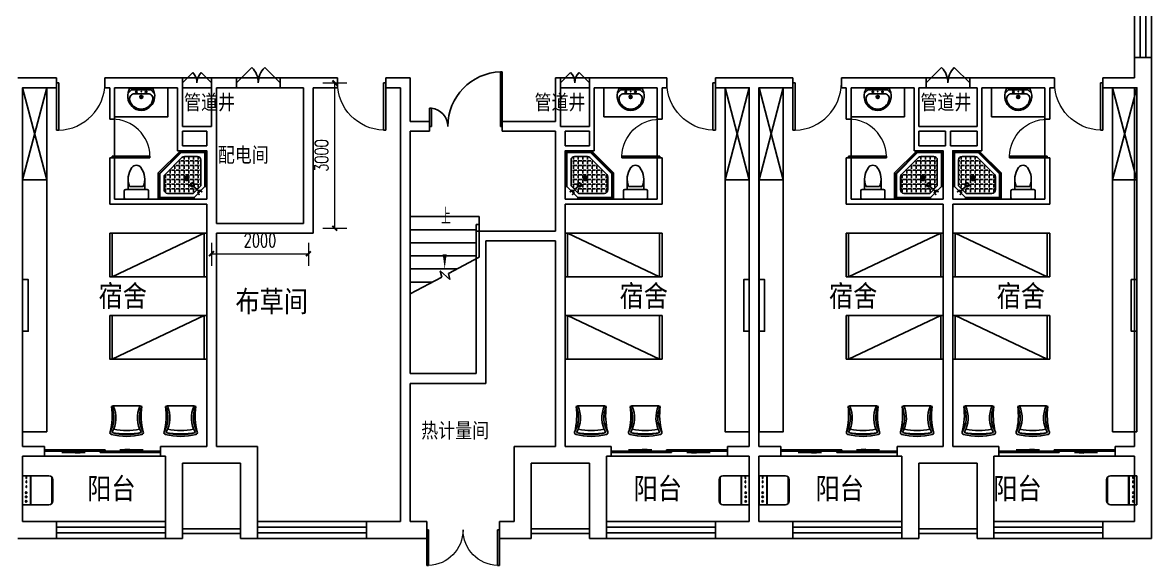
# Model space of a CAD drawing. Extents: x 0 to 302064749, y -59725395 to 1524223.
# Drawn here: x 101013094 to 103343094, y -12660902 to -11540963 of the extents above; entities that cross this region are included whole.
import ezdxf

# ---------------------------------------------------------------- set-up
doc = ezdxf.new("R2010")
doc.units = 0
doc.header["$LTSCALE"] = 1000
doc.linetypes.add('DOTE', pattern=[2.42, 2, -0.2, 0.02, -0.2])
for name, color, linetype in [('A-ANNO-IDEN', 3, 'Continuous'), ('A-ANNO-TXT', 7, 'Continuous'), ('A-Fixt', 81, 'Continuous'), ('A-FLOR-STRS', 140, 'Continuous'), ('CLAYER', 7, 'Continuous'), ('DOOR_FIRE', 4, 'Continuous'), ('E2-栏杆', 92, 'Continuous'), ('PUB_DIM', 3, 'Continuous'), ('PUB_TEXT', 7, 'Continuous'), ('WALL', 2, 'Continuous'), ('WINDOW', 4, 'Continuous'), ('洁具', 213, 'Continuous'), ('配景', 3, 'Continuous')]:
    doc.layers.add(name, color=color, linetype=linetype)
doc.layers.add('DOTE', color=1, linetype='DOTE', lineweight=9, plot=False)
doc.layers.get('DOTE').off()
doc.styles.add('A_DIM', font='simplex.shx', dxfattribs={"width": 0.7, "bigfont": 'gbcbig.shx'})
doc.styles.add('A_DIM_T3', font='simplex.shx', dxfattribs={"width": 0.7, "bigfont": 'gbcbig.shx'})
doc.styles.get("Standard").update_dxf_attribs({"font": 'geniso.shx', "bigfont": 'hztxt.shx'})
doc.dimstyles.new('_TCH_ARCH&&100', dxfattribs={"dimtxt": 280, "dimasz": 100, "dimexe": 250, "dimexo": 300, "dimgap": 135, "dimtad": 1, "dimdec": 0, "dimzin": 0, "dimdsep": 46, "dimtxsty": 'A_DIM_T3', "dimblk": 'ARCHTICK', "dimcen": 0.09, "dimclrt": 7, "dimazin": 2, "dimtfac": 1, "dimtdec": 0, "dimtix": 1, "dimtmove": 2, "dimatfit": 3, "dimfxl": 150, "dimtolj": 1, "dimtzin": 0, "dimarcsym": 0})

# ---------------------------------------------------------------- blocks, each defined once
blk = doc.blocks.new('1F平面-CAD导入_dwg_Drawing4_t3_dwg_$plan$00001613-474159-1F-927810-1F')
at = {"layer": '洁具'}
for p, q in [((-30, 250), (-170, 250)), ((-200, 170), (-430, 170)), ((-260, -140), (-260, 140)), ((-200, -170), (-200, -220)), ((-170, -250), (-30, -250))]:
    blk.add_line(p, q, dxfattribs=at)
for points in [[(-200, 220), (-200, 170), (-200, -170), (-430, -170)], [(0, -220), (0, 220)]]:
    blk.add_lwpolyline(points, dxfattribs=at)
for centre, radius, start, end in [((-170, 220), 30, 90, 180), ((-30, 220), 30, 0, 90), ((-590, 0), 110, 123.4509, 236.5491), ((-413, -227), 398, 67.4505, 126.6381), ((-413, 227), 398, 233.3619, 292.5495), ((-170, -220), 30, 180, 270), ((-30, -220), 30, 270, 0)]:
    blk.add_arc(centre, radius, start, end, dxfattribs=at)
blk = doc.blocks.new('$lvtry$00000169')
at = {"color": 0}
for p, q in [((259, -36), (259, 0)), ((259, -36), (36, -259)), ((276, -120), (120, -276)), ((144, -151), (291, -298)), ((151, -144), (298, -291)), ((183, -213), (205, -213)), ((220, -213), (243, -213)), ((259, -24), (976, -24)), ((259, -36), (964, -36)), ((270, -213), (270, -143)), ((270, -213), (340, -213)), ((276, -120), (808, -120)), ((366, -213), (366, -143)), ((366, -213), (436, -213)), ((462, -213), (462, -143)), ((462, -213), (532, -213)), ((558, -213), (558, -143)), ((558, -213), (628, -213)), ((655, -213), (655, -143)), ((655, -213), (725, -213)), ((751, -213), (751, -143)), ((751, -213), (821, -213)), ((847, -213), (847, -143)), ((847, -213), (880, -213)), ((880, -192), (880, -460)), ((964, -36), (976, -24)), ((964, -36), (964, -525)), ((976, -24), (976, -530)), ((36, -259), (0, -259)), ((24, -259), (24, -976)), ((36, -259), (36, -964)), ((120, -276), (120, -808)), ((120, -309), (147, -309)), ((120, -405), (147, -405)), ((173, -309), (173, -239)), ((173, -309), (243, -309)), ((173, -405), (173, -335)), ((173, -405), (243, -405)), ((173, -501), (173, -431)), ((270, -263), (270, -239)), ((270, -405), (270, -335)), ((270, -405), (340, -405)), ((270, -501), (270, -431)), ((334, -309), (340, -309)), ((366, -309), (366, -239)), ((366, -309), (436, -309)), ((366, -405), (366, -335)), ((366, -405), (379, -405)), ((366, -501), (366, -431)), ((462, -309), (462, -239)), ((462, -309), (532, -309)), ((462, -405), (462, -335)), ((462, -405), (532, -405)), ((462, -501), (462, -431)), ((558, -309), (558, -239)), ((558, -309), (628, -309)), ((558, -405), (558, -335)), ((558, -405), (628, -405)), ((558, -501), (558, -431)), ((655, -309), (655, -239)), ((655, -309), (725, -309)), ((655, -405), (655, -335)), ((655, -405), (725, -405)), ((655, -501), (655, -431)), ((751, -309), (751, -239)), ((751, -309), (821, -309)), ((751, -405), (751, -335)), ((751, -405), (821, -405)), ((751, -501), (751, -431)), ((847, -309), (847, -239)), ((847, -309), (880, -309)), ((847, -405), (847, -335)), ((847, -405), (880, -405)), ((847, -501), (847, -431)), ((120, -501), (147, -501)), ((120, -598), (147, -598)), ((120, -694), (147, -694)), ((173, -501), (243, -501)), ((173, -598), (173, -528)), ((173, -598), (243, -598)), ((173, -694), (173, -624)), ((173, -694), (243, -694)), ((270, -501), (340, -501)), ((270, -598), (270, -528)), ((270, -598), (340, -598)), ((270, -694), (270, -624)), ((270, -694), (340, -694)), ((366, -501), (436, -501)), ((366, -598), (366, -528)), ((366, -598), (436, -598)), ((366, -694), (366, -624)), ((366, -694), (436, -694)), ((462, -501), (532, -501)), ((462, -598), (462, -528)), ((462, -598), (532, -598)), ((462, -694), (462, -624)), ((462, -694), (532, -694)), ((859, -511), (511, -859)), ((964, -525), (525, -964)), ((976, -530), (530, -976)), ((558, -501), (628, -501)), ((558, -598), (558, -528)), ((558, -598), (628, -598)), ((558, -694), (558, -624)), ((558, -694), (628, -694)), ((655, -501), (725, -501)), ((655, -598), (655, -528)), ((655, -598), (725, -598)), ((655, -694), (655, -624)), ((655, -694), (676, -694)), ((751, -501), (821, -501)), ((751, -598), (751, -528)), ((751, -598), (773, -598)), ((847, -501), (867, -501)), ((964, -525), (976, -530)), ((120, -790), (147, -790)), ((173, -790), (173, -720)), ((173, -790), (243, -790)), ((173, -878), (173, -816)), ((192, -880), (460, -880)), ((270, -790), (270, -720)), ((270, -790), (340, -790)), ((270, -880), (270, -816)), ((366, -790), (366, -720)), ((366, -790), (436, -790)), ((366, -880), (366, -816)), ((462, -790), (462, -720)), ((462, -790), (532, -790)), ((462, -880), (462, -816)), ((558, -790), (558, -720)), ((558, -790), (580, -790)), ((36, -964), (24, -976)), ((24, -976), (530, -976)), ((36, -964), (525, -964)), ((525, -964), (530, -976))]:
    blk.add_line(p, q, dxfattribs=at)
blk.add_lwpolyline([(0, 0), (0, -1000), (540, -1000), (1000, -540), (1000, 0)], close=True)
for points in [[(0, 0), (0, -1000)], [(0, 0), (1000, 0)], [(1000, 0), (1000, -540)], [(136, -190), (148, -178), (132, -162), (121, -174)], [(190, -136), (178, -148), (162, -132), (174, -121)], [(1000, -540), (540, -1000)], [(0, -1000), (540, -1000)]]:
    blk.add_lwpolyline(points, close=True, dxfattribs=at)
for radius in [43.8, 31.1]:
    blk.add_circle((416, -428), radius, dxfattribs=at)
for centre, radius, start, end in [((808, -192), 72, 0, 90), ((296, -296), 40.6, 142.583, 128.4197), ((296, -296), 28.6, 145.828, 125.6599), ((808, -460), 72, 315, 0), ((192, -808), 72, 180, 270), ((460, -808), 72, 270, 315)]:
    blk.add_arc(centre, radius, start, end, dxfattribs=at)
for p in [(103, -156, 0), (156, -102, 0), (416, -428, 0)]:
    blk.add_point(p, dxfattribs=at)
blk = doc.blocks.new('$lvtry$00000178')
at = {"color": 0}
for p, q in [((-238, 0), (238, 0)), ((-214, -36), (-272, -91)), ((-180, -23), (180, -23)), ((-142, -105), (140, -105)), ((140, -105), (-142, -105)), ((216, -37), (268, -91))]:
    blk.add_line(p, q, dxfattribs=at)
blk.add_lwpolyline([(-104, -430, 0.224698), (110, -425, 0.348046), (269, -79), (239, 0), (-241, 0), (-271, -79, 0.356844)], format="xyb", close=True, dxfattribs=at)
for centre, radius in [((-100, -65), 16.3), ((1, -172), 31.6), ((100, -65), 16.3)]:
    blk.add_circle(centre, radius, dxfattribs=at)
at = {"color": 0, "lineweight": 13}
blk.add_circle((1, -172), 23, dxfattribs=at)
at = {"color": 0}
for centre, radius, start, end in [((-142, -205), 100, 90, 190.5602), ((-1, -179), 243, 190.5602, 349.4398), ((-180, -73), 50, 90, 133.181), ((140, -205), 100, 349.4398, 90), ((180, -73), 50, 44.5607, 90)]:
    blk.add_arc(centre, radius, start, end, dxfattribs=at)
for p in [(0, -65), (1, -172)]:
    blk.add_point(p, dxfattribs=at)
blk = doc.blocks.new('A$C70365C93')
at = {"layer": '洁具'}
blk.add_lwpolyline([(-1900, 2300), (-1900, 1700), (-800, 1700), (-800, 2300)], close=True, dxfattribs=at)
blk.add_blockref('$lvtry$00000178', (-1350, 2280), dxfattribs=at)
at = {"layer": '洁具', "rotation": 180}
blk.add_blockref('$lvtry$00000169', (0, 0), dxfattribs=at)
at = {"layer": '洁具', "extrusion": (0, 0, -1), "xscale": -1, "zscale": -1, "rotation": 90}
blk.add_blockref('1F平面-CAD导入_dwg_Drawing4_t3_dwg_$plan$00001613-474159-1F-927810-1F', (1450, 0), dxfattribs=at)
blk = doc.blocks.new('单人床')
at = {"layer": 'A-Fixt'}
for p, q in [((47774, 13973), (48674, 13973)), ((47774, 12073), (48674, 13973)), ((47774, 12073), (48674, 12073))]:
    blk.add_line(p, q, dxfattribs=at)
blk.add_lwpolyline([(47774, 14023), (48674, 14023), (48674, 12023), (47774, 12023), (47774, 14023)], dxfattribs=at)
blk = doc.blocks.new('CH_AP01')
for p, q in [((-311, 17), (-275, 0)), ((-275, 0), (275, 0)), ((275, 0), (311, 17))]:
    blk.add_line(p, q)
for centre, radius, start, end in [((-307, 555), 37.8, 100.1859, 202.8359), ((-1658, 202), 1360, 352.1659, 14.4283), ((-824, 250), 563, 335.5038, 31.0903), ((0, -579), 1213, 74.7104, 105.2896), ((0, -579), 1173, 75.0287, 104.9713), ((0, -1278), 1857, 80.611, 99.389), ((-824, 250), 603, 335.5038, 30.2691), ((0, -579), 1093, 75.8767, 104.1233), ((824, 250), 603, 149.7309, 204.4962), ((824, 250), 563, 148.9097, 204.4962), ((1658, 202), 1360, 165.5717, 187.8341), ((307, 555), 37.8, 337.1641, 79.8141)]:
    blk.add_arc(centre, radius, start, end)
blk = doc.blocks.new('A$C61295E98')
at = {"color": 3}
for p, q in [((544, 598), (0, 598)), ((0, 598), (0, 0)), ((161, 598), (161, 0)), ((170, 0), (170, 598)), ((603, 572), (603, 26)), ((624, 518), (624, 80)), ((544, 0), (0, 0))]:
    blk.add_line(p, q, dxfattribs=at)
for points in [[(82, 540), (75, 540), (75, 577), (82, 577)], [(82, 453), (75, 453), (75, 490), (82, 490)], [(82, 353), (75, 353), (75, 389), (82, 389)]]:
    blk.add_lwpolyline(points, close=True, dxfattribs=at)
for centre in [(74, 250), (74, 164), (74, 71)]:
    blk.add_circle(centre, 15.7, dxfattribs=at)
for centre, start, end in [((544, 518), 360, 90), ((544, 80), 270, 0)]:
    blk.add_arc(centre, 80, start, end, dxfattribs=at)
blk = doc.blocks.new('宿舍')
at = {"layer": 'A-Fixt'}
for p, q in [((47854, 13802), (48354, 15702)), ((48354, 13802), (47854, 15702)), ((47854, 13802), (48354, 13802))]:
    blk.add_line(p, q, dxfattribs=at)
for points in [[(47854, 8602), (48354, 8602), (48354, 15702), (47854, 15702)], [(47854, 10676), (47970, 10676), (47970, 11743), (47854, 11743)]]:
    blk.add_lwpolyline(points, close=True, dxfattribs=at)
at = {"xscale": -1, "rotation": 90}
for p in [(63677, 60475), (63677, 58775)]:
    blk.add_blockref('单人床', p, dxfattribs=at)
at = {"layer": 'A-Fixt', "xscale": -1, "rotation": 180}
for p in [(50002, 9140), (51117, 9140)]:
    blk.add_blockref('CH_AP01', p, dxfattribs=at)
at = {"layer": '配景', "color": 252}
blk.add_blockref('A$C61295E98', (47854, 7097), dxfattribs=at)
blk = doc.blocks.new('_ArchTick')
at = {"color": 0, "linetype": 'ByBlock', "const_width": 0.4}
blk.add_lwpolyline([(-0.5, -0.5), (0.5, 0.5)], dxfattribs=at)
blk = doc.blocks.new('*D84')
at = {"layer": 'Defpoints', "color": 0, "transparency": 16777216}
for p in [(87800, 6400), (89800, 6400), (89800, 5875)]:
    blk.add_point(p, dxfattribs=at)
at = {"layer": 'PUB_DIM', "color": 0, "lineweight": -2, "transparency": 16777216}
for p, q in [((87800, 6100), (87800, 5625)), ((89800, 6100), (89800, 5625)), ((87800, 5875), (89800, 5875))]:
    blk.add_line(p, q, dxfattribs=at)
at = {"layer": 'PUB_DIM', "color": 0, "lineweight": -2, "transparency": 16777216, "xscale": 100, "yscale": 100, "zscale": 100, "rotation": 180}
blk.add_blockref('_ArchTick', (87800, 5875), dxfattribs=at)
at = {"layer": 'PUB_DIM', "color": 0, "lineweight": -2, "transparency": 16777216, "xscale": 100, "yscale": 100, "zscale": 100}
blk.add_blockref('_ArchTick', (89800, 5875), dxfattribs=at)
at = {"layer": 'PUB_DIM', "color": 7, "transparency": 16777216, "insert": (88800, 6150), "char_height": 280, "attachment_point": 5, "style": 'A_DIM_T3'}
blk.add_mtext('\\A1;2000', dxfattribs=at)
blk = doc.blocks.new('*D85')
at = {"layer": 'Defpoints', "color": 0, "transparency": 16777216}
for p in [(89800, 9400), (90345, 9400), (89800, 6400)]:
    blk.add_point(p, dxfattribs=at)
at = {"layer": 'PUB_DIM', "color": 0, "lineweight": -2, "transparency": 16777216}
for p, q in [((90100, 9400), (90595, 9400)), ((90345, 6400), (90345, 9400)), ((90100, 6400), (90595, 6400))]:
    blk.add_line(p, q, dxfattribs=at)
at = {"layer": 'PUB_DIM', "color": 0, "lineweight": -2, "transparency": 16777216, "xscale": 100, "yscale": 100, "zscale": 100}
for p, rotation in [((90345, 9400), 90), ((90345, 6400), 270)]:
    blk.add_blockref('_ArchTick', p, dxfattribs=dict(at, rotation=rotation))
at = {"layer": 'PUB_DIM', "color": 7, "transparency": 16777216, "insert": (90070, 7900), "char_height": 280, "attachment_point": 5, "rotation": 90, "style": 'A_DIM_T3'}
blk.add_mtext('\\A1;3000', dxfattribs=at)
blk = doc.blocks.new('$WINLIB2D$00000001')
at = {"color": 0}
for points in [[(-0.5, 0.5), (-0.5, -0.5)], [(-0.5, 0.5), (0.5, 0.5)], [(0.5, -0.5), (0.5, 0.5)], [(0.5, 0.167), (-0.5, 0.167)], [(0.5, -0.167), (-0.5, -0.167)], [(-0.5, -0.5), (0.5, -0.5)]]:
    blk.add_lwpolyline(points, dxfattribs=at)
blk = doc.blocks.new('$DorLib2D$00000131')
at = {"color": 0, "linetype": 'Continuous'}
for p, q in [((0.15, 0.125), (0.2319, 0.1973)), ((0.2319, 0.1973), (0.2319, 0.125)), ((-0.5, 0.125), (-0.5, 0)), ((0.0192, 0.125), (-0.5, 0.125)), ((0.0192, 0), (0.0192, 0.125)), ((0.35, 0.125), (0.15, 0.125)), ((-0.5, 0), (0.0192, 0)), ((-0.024, 0), (0.5, 0)), ((-0.024, -0.125), (-0.024, 0)), ((0.5, 0), (0.5, -0.125)), ((-0.35, -0.125), (-0.15, -0.125)), ((-0.2319, -0.1973), (-0.2319, -0.125)), ((-0.15, -0.125), (-0.2319, -0.1973)), ((0.5, -0.125), (-0.024, -0.125))]:
    blk.add_line(p, q, dxfattribs=at)
blk = doc.blocks.new('$DorLib2D$00000001')
for p, q in [((0.45, 0.975), (0.5, 0.975)), ((0.45, 0), (0.45, 0.975)), ((0.5, 0), (0.5, 0.975)), ((0.5, 0), (0.45, 0))]:
    blk.add_line(p, q)
at = {"lineweight": 13}
blk.add_arc((0.475, 0), 0.975, 91.4693, 180, dxfattribs=at)
blk = doc.blocks.new('$DorLib2D$00000225')
at = {"color": 0}
for p, q in [((0.475, -0.001), (0.475, 0.752)), ((0.475, 0.752), (0.5, 0.752)), ((0.5, -0.001), (0.5, 0.752)), ((-0.5, 0), (-0.5, 0.252)), ((-0.475, 0.252), (-0.5, 0.252)), ((-0.475, 0), (-0.475, 0.252)), ((-0.475, 0), (-0.5, 0)), ((0.475, -0.001), (0.5, -0.001))]:
    blk.add_line(p, q, dxfattribs=at)
for centre, radius, start, end in [((0.505, -0.002), 0.755, 92.2493, 179.7238), ((-0.501, 0.003), 0.251, 359.7899, 84.0974)]:
    blk.add_arc(centre, radius, start, end, dxfattribs=at)
blk = doc.blocks.new('$DorLib2D$00000116')
at = {"color": 0}
for p, q in [((-0.5, 0), (-0.146, 0.354)), ((0.5, 0), (0.146, 0.354))]:
    blk.add_line(p, q, dxfattribs=at)
for centre, start, end in [((-0.5, 0), 0, 45), ((0.5, 0), 135, 180)]:
    blk.add_arc(centre, 0.5, start, end, dxfattribs=at)
blk = doc.blocks.new('$DorLib2D$00000002')
for p, q in [((-0.5, 0), (-0.5, 0.4875)), ((-0.475, 0.4875), (-0.5, 0.4875)), ((-0.475, 0), (-0.475, 0.4875)), ((0.475, 0), (0.475, 0.4875)), ((0.475, 0.4875), (0.5, 0.4875)), ((0.5, 0), (0.5, 0.4875)), ((-0.5, 0), (-0.475, 0)), ((0.5, 0), (0.475, 0))]:
    blk.add_line(p, q)
at = {"lineweight": 13}
for centre, start, end in [((-0.4875, 0), 0, 88.53072), ((0.4875, 0), 91.46928, 180)]:
    blk.add_arc(centre, 0.4875, start, end, dxfattribs=at)
blk = doc.blocks.new('*D436')
at = {"layer": 'Defpoints', "color": 0, "transparency": 16777216}
for p in [(87800, 6400), (89800, 6400), (89800, 5875)]:
    blk.add_point(p, dxfattribs=at)
at = {"layer": 'PUB_DIM', "color": 0, "lineweight": -2, "transparency": 16777216}
for p, q in [((87800, 6100), (87800, 5625)), ((89800, 6100), (89800, 5625)), ((87800, 5875), (89800, 5875))]:
    blk.add_line(p, q, dxfattribs=at)
at = {"layer": 'PUB_DIM', "color": 0, "lineweight": -2, "transparency": 16777216, "xscale": 100, "yscale": 100, "zscale": 100, "rotation": 180}
blk.add_blockref('_ArchTick', (87800, 5875), dxfattribs=at)
at = {"layer": 'PUB_DIM', "color": 0, "lineweight": -2, "transparency": 16777216, "xscale": 100, "yscale": 100, "zscale": 100}
blk.add_blockref('_ArchTick', (89800, 5875), dxfattribs=at)
at = {"layer": 'PUB_DIM', "color": 7, "transparency": 16777216, "insert": (88800, 6150), "char_height": 280, "attachment_point": 5, "style": 'A_DIM_T3'}
blk.add_mtext('\\A1;2000', dxfattribs=at)
blk = doc.blocks.new('*D437')
at = {"layer": 'Defpoints', "color": 0, "transparency": 16777216}
for p in [(89800, 9400), (90345, 9400), (89800, 6400)]:
    blk.add_point(p, dxfattribs=at)
at = {"layer": 'PUB_DIM', "color": 0, "lineweight": -2, "transparency": 16777216}
for p, q in [((90100, 9400), (90595, 9400)), ((90345, 6400), (90345, 9400)), ((90100, 6400), (90595, 6400))]:
    blk.add_line(p, q, dxfattribs=at)
at = {"layer": 'PUB_DIM', "color": 0, "lineweight": -2, "transparency": 16777216, "xscale": 100, "yscale": 100, "zscale": 100}
for p, rotation in [((90345, 9400), 90), ((90345, 6400), 270)]:
    blk.add_blockref('_ArchTick', p, dxfattribs=dict(at, rotation=rotation))
at = {"layer": 'PUB_DIM', "color": 7, "transparency": 16777216, "insert": (90070, 7900), "char_height": 280, "attachment_point": 5, "rotation": 90, "style": 'A_DIM_T3'}
blk.add_mtext('\\A1;3000', dxfattribs=at)
blk = doc.blocks.new('A$C6811127b')
at = {"layer": 'A-ANNO-IDEN'}
blk.add_lwpolyline([(92612.5, 6375, 0, 0, 0), (92612.5, 5560, 0, 80, 0), (92612.5, 5860, 0, 0, 0)], format="xyseb", dxfattribs=at)
at = {"layer": 'A-FLOR-STRS'}
for p, q in [((91900, 6640), (91900, 5045.3)), ((93325, 6640), (91900, 6640)), ((93325, 6640), (93325, 6475)), ((93265, 6370), (91900, 6370)), ((93265, 6475), (93265, 5772.7)), ((93325, 6475), (93265, 6475)), ((93325, 6475), (93325, 5804.7)), ((93325, 6475), (93325, 5804.7)), ((93265, 6100), (91900, 6100)), ((93265, 5830), (91900, 5830)), ((92691.8, 5467.3), (93325, 5804.7)), ((92865.8, 5560), (91900, 5560)), ((91900, 5045.3), (92550.8, 5392.1)), ((92550.8, 5392.1), (92520.3, 5523.6)), ((92520.3, 5523.6), (92720.4, 5343.9)), ((92720.4, 5343.9), (92691.8, 5467.3)), ((92359.2, 5290), (91900, 5290))]:
    blk.add_line(p, q, dxfattribs=at)
at = {"layer": 'DOOR_FIRE'}
for p, q in [((87200, 9500), (87800, 9500)), ((88315.7, 9500), (89215.7, 9500)), ((95000, 9500), (95600, 9500)), ((102550, 9500), (103450, 9500)), ((87200, 9300), (87800, 9300)), ((88315.7, 9300), (89215.7, 9300)), ((95000, 9300), (95600, 9300)), ((102550, 9300), (103450, 9300))]:
    blk.add_line(p, q, dxfattribs=at)
at = {"layer": 'E2-栏杆'}
for points in [[(87200, 200), (88400, 200)], [(87200, 100), (88400, 100)], [(95600, 200), (94400, 200)], [(95600, 100), (94400, 100)], [(102400, 200), (103600, 200)], [(102400, 100), (103600, 100)]]:
    blk.add_lwpolyline(points, dxfattribs=at)
at = {"layer": 'WALL'}
for p, q in [((107200, 9925), (106850, 9925)), ((106850, 9925), (106850, 9500)), ((107200, 9400), (107200, 9925)), ((84600, 9500), (83800, 9500)), ((84600, 9300), (84600, 9500)), ((85700, 9500), (85600, 9500)), ((85600, 9500), (85600, 9300)), ((85700, 9500), (87100, 9500)), ((87200, 9500), (87100, 9500)), ((87200, 9300), (87200, 9500)), ((87800, 9300), (87800, 9500)), ((88315.7, 9500), (87800, 9500)), ((88315.7, 9300), (88315.7, 9500)), ((89800, 9500), (89215.7, 9500)), ((89215.7, 9500), (89215.7, 9300)), ((90400, 9500), (89800, 9500)), ((90400, 9300), (90400, 9500)), ((91900, 9500), (91400, 9500)), ((91400, 9500), (91400, 9300)), ((91900, 9500), (91900, 8600)), ((94900, 9500), (94900, 8600)), ((95000, 9500), (94900, 9500)), ((95000, 9300), (95000, 9500)), ((95700, 9500), (95600, 9500)), ((95600, 9500), (95600, 9300)), ((95700, 9500), (97100, 9500)), ((97200, 9500), (97100, 9500)), ((97200, 9300), (97200, 9500)), ((99000, 9500), (98200, 9500)), ((98200, 9500), (98200, 9300)), ((99800, 9500), (99000, 9500)), ((99800, 9300), (99800, 9500)), ((100900, 9500), (100800, 9500)), ((100800, 9500), (100800, 9300)), ((100900, 9500), (102300, 9500)), ((102550, 9500), (102300, 9500)), ((102550, 9300), (102550, 9500)), ((103700, 9500), (103450, 9500)), ((103450, 9500), (103450, 9300)), ((103700, 9500), (105100, 9500)), ((105200, 9500), (105100, 9500)), ((105200, 9300), (105200, 9500)), ((106850, 9500), (106200, 9500)), ((106200, 9500), (106200, 9300)), ((107200, 9400), (107200, 7150)), ((83900, 9300), (83900, 7150)), ((83900, 9300), (84600, 9300)), ((85600, 9300), (85700, 9300)), ((85700, 9300), (85700, 8650)), ((85800, 8650), (85800, 9300)), ((85800, 9300), (87100, 9300)), ((87100, 9300), (87100, 8500)), ((87200, 9300), (87200, 8500)), ((87800, 9300), (87800, 8500)), ((87900, 9300), (87900, 8500)), ((87900, 9300), (88315.7, 9300)), ((89215.7, 9300), (89700, 9300)), ((89700, 9300), (89700, 6500)), ((89900, 9300), (89900, 6300)), ((89900, 9300), (90400, 9300)), ((91400, 9300), (91700, 9300)), ((91700, 9300), (91700, 8500)), ((95000, 9300), (95000, 8500)), ((95600, 9300), (95600, 8500)), ((95700, 9300), (95700, 8500)), ((95700, 9300), (97000, 9300)), ((97000, 9300), (97000, 8650)), ((97100, 8650), (97100, 9300)), ((97100, 9300), (97200, 9300)), ((98200, 9300), (98900, 9300)), ((98900, 9300), (98900, 7150)), ((99100, 9300), (99100, 7150)), ((99100, 9300), (99800, 9300)), ((100800, 9300), (100900, 9300)), ((100900, 9300), (100900, 8650)), ((101000, 8650), (101000, 9300)), ((101000, 9300), (102300, 9300)), ((102300, 9300), (102300, 8500)), ((102400, 9300), (102400, 8500)), ((102400, 9300), (102550, 9300)), ((103450, 9300), (103600, 9300)), ((103600, 9300), (103600, 8500)), ((103700, 9300), (103700, 8500)), ((103700, 9300), (105000, 9300)), ((105000, 9300), (105000, 8650)), ((105100, 8650), (105100, 9300)), ((105100, 9300), (105200, 9300)), ((106200, 9300), (106850, 9300)), ((106850, 9300), (106850, 7150)), ((85700, 8650), (85800, 8650)), ((97000, 8650), (97100, 8650)), ((100900, 8650), (101000, 8650)), ((105000, 8650), (105100, 8650)), ((87100, 8500), (87100, 8000)), ((87200, 8500), (87800, 8500)), ((87200, 8400), (87700, 8400)), ((87200, 8400), (87200, 8100)), ((87700, 8400), (87700, 8100)), ((87900, 8500), (87900, 8100)), ((91700, 8500), (91700, 7150)), ((92300, 8600), (91900, 8600)), ((91900, 8400), (92300, 8400)), ((91900, 8400), (91900, 7150)), ((92300, 8400), (92300, 8600)), ((94900, 8600), (93800, 8600)), ((93800, 8600), (93800, 8400)), ((93800, 8400), (94900, 8400)), ((94900, 8400), (94900, 8100)), ((95600, 8500), (95000, 8500)), ((95600, 8400), (95100, 8400)), ((95100, 8400), (95100, 8100)), ((95600, 8400), (95600, 8100)), ((95700, 8500), (95700, 8000)), ((102300, 8500), (102300, 8000)), ((102400, 8500), (103000, 8500)), ((102400, 8400), (102950, 8400)), ((102400, 8400), (102400, 8100)), ((102950, 8400), (102950, 8100)), ((103000, 8500), (103600, 8500)), ((103050, 8400), (103050, 8100)), ((103050, 8400), (103600, 8400)), ((103600, 8400), (103600, 8100)), ((103700, 8500), (103700, 8000)), ((87100, 8000), (87700, 8000)), ((87200, 8100), (87700, 8100)), ((87700, 8000), (87700, 7000)), ((87900, 8100), (87900, 6900)), ((94900, 8100), (94900, 6900)), ((95600, 8100), (95100, 8100)), ((95700, 8000), (95100, 8000)), ((95100, 8000), (95100, 7000)), ((102300, 8000), (102900, 8000)), ((102400, 8100), (102950, 8100)), ((102900, 8000), (102900, 7000)), ((103050, 8100), (103600, 8100)), ((103100, 8000), (103100, 7000)), ((103100, 8000), (103700, 8000)), ((85800, 7850), (85700, 7850)), ((85700, 7850), (85700, 6900)), ((85800, 7000), (85800, 7850)), ((97100, 7850), (97000, 7850)), ((97000, 7850), (97000, 7000)), ((97100, 6900), (97100, 7850)), ((101000, 7850), (100900, 7850)), ((100900, 7850), (100900, 6900)), ((101000, 7000), (101000, 7850)), ((105100, 7850), (105000, 7850)), ((105000, 7850), (105000, 7000)), ((105100, 6900), (105100, 7850)), ((83900, 7150), (83900, 1900)), ((85800, 7000), (87700, 7000)), ((91700, 7150), (91700, 3300)), ((91900, 7150), (91900, 3400)), ((97000, 7000), (95100, 7000)), ((98900, 7150), (98900, 1900)), ((99100, 7150), (99100, 1900)), ((101000, 7000), (102900, 7000)), ((105000, 7000), (103100, 7000)), ((106850, 7150), (106850, 1900)), ((107200, 7150), (107200, 1800)), ((85700, 6900), (87700, 6900)), ((87700, 6900), (87700, 6400)), ((87900, 6900), (87900, 6500)), ((94900, 6900), (94900, 6340)), ((97100, 6900), (95100, 6900)), ((95100, 6900), (95100, 6240)), ((100900, 6900), (102900, 6900)), ((102900, 6900), (102900, 1900)), ((103100, 6900), (103100, 1900)), ((105100, 6900), (103100, 6900)), ((87700, 6400), (87700, 1900)), ((87900, 6500), (89700, 6500)), ((87900, 6300), (89900, 6300)), ((87900, 6300), (87900, 1900)), ((94900, 6340), (93265, 6340)), ((93265, 6340), (93265, 3400)), ((94900, 6140), (93465, 6140)), ((93465, 6140), (93465, 3200)), ((94900, 6140), (94900, 1900)), ((95100, 6240), (95100, 1900)), ((91700, 3300), (91700, 1800)), ((93265, 3400), (91900, 3400)), ((93465, 3200), (91900, 3200)), ((91900, 3200), (91900, 1800)), ((84350, 1900), (83900, 1900)), ((84350, 1700), (84350, 1900)), ((87100, 1900), (86750, 1900)), ((86750, 1900), (86750, 1700)), ((87700, 1900), (87100, 1900)), ((88750, 1900), (87900, 1900)), ((88750, 1900), (88750, 350)), ((94050, 1900), (94050, 350)), ((94900, 1900), (94050, 1900)), ((95700, 1900), (95100, 1900)), ((96050, 1900), (95700, 1900)), ((96050, 1700), (96050, 1900)), ((98900, 1900), (98450, 1900)), ((98450, 1900), (98450, 1700)), ((99550, 1900), (99100, 1900)), ((99550, 1700), (99550, 1900)), ((102300, 1900), (101950, 1900)), ((101950, 1900), (101950, 1700)), ((102900, 1900), (102300, 1900)), ((103700, 1900), (103100, 1900)), ((104050, 1900), (103700, 1900)), ((104050, 1700), (104050, 1900)), ((106850, 1900), (106450, 1900)), ((106450, 1900), (106450, 1700)), ((83900, 1700), (83900, 350)), ((83900, 1700), (84350, 1700)), ((86750, 1700), (86850, 1700)), ((86850, 1700), (86850, 350)), ((91700, 1800), (91700, 350)), ((91900, 1800), (91900, 350)), ((95950, 1700), (96050, 1700)), ((95950, 1700), (95950, 350)), ((98450, 1700), (98900, 1700)), ((98900, 1700), (98900, 350)), ((99100, 1700), (99550, 1700)), ((99100, 1700), (99100, 350)), ((101950, 1700), (102050, 1700)), ((102050, 1700), (102050, 350)), ((103950, 1700), (104050, 1700)), ((103950, 1700), (103950, 350)), ((106450, 1700), (106850, 1700)), ((106850, 1700), (106850, 350)), ((107200, 1800), (107200, 0)), ((87200, 1550), (87200, 0)), ((87800, 1550), (87200, 1550)), ((88400, 1550), (87800, 1550)), ((88400, 1550), (88400, 0)), ((94400, 1550), (94400, 0)), ((95000, 1550), (94400, 1550)), ((95600, 1550), (95000, 1550)), ((95600, 1550), (95600, 0)), ((103000, 1550), (102400, 1550)), ((102400, 1550), (102400, 0)), ((103600, 1550), (103000, 1550)), ((103600, 1550), (103600, 0)), ((84600, 350), (83900, 350)), ((84600, 0), (84600, 350)), ((86850, 350), (86850, 0)), ((88750, 0), (88750, 350)), ((91700, 350), (91000, 350)), ((91000, 350), (91000, 0)), ((92241.1, 350), (91900, 350)), ((92241.1, 0), (92241.1, 350)), ((94050, 350), (93741.1, 350)), ((93741.1, 350), (93741.1, 0)), ((95950, 0), (95950, 350)), ((98900, 350), (98200, 350)), ((98200, 350), (98200, 0)), ((99800, 350), (99100, 350)), ((99800, 0), (99800, 350)), ((102050, 350), (102050, 0)), ((103950, 0), (103950, 350)), ((106850, 350), (106200, 350)), ((106200, 350), (106200, 0)), ((83800, 0), (84600, 0)), ((86850, 0), (87200, 0)), ((88400, 0), (88750, 0)), ((91000, 0), (91800, 0)), ((91800, 0), (92241.1, 0)), ((93741.1, 0), (94400, 0)), ((95600, 0), (95950, 0)), ((98200, 0), (99000, 0)), ((99000, 0), (99800, 0)), ((102050, 0), (102400, 0)), ((103600, 0), (103950, 0)), ((106200, 0), (107200, 0))]:
    blk.add_line(p, q, dxfattribs=at)
at = {"layer": 'WINDOW'}
for p, q in [((85800, 8650), (85800, 7850)), ((97000, 8650), (97000, 7850)), ((101000, 8650), (101000, 7850)), ((105000, 8650), (105000, 7850)), ((86750, 1700), (84350, 1700)), ((98450, 1700), (96050, 1700)), ((101950, 1700), (99550, 1700)), ((106450, 1700), (104050, 1700))]:
    blk.add_line(p, q, dxfattribs=at)
for name, p in [('宿舍', (36046.2, -6401.7)), ('A$C70365C93', (87700, 7000)), ('宿舍', (51246.2, -6401.7)), ('A$C70365C93', (102900, 7000))]:
    blk.add_blockref(name, p)
at = {"xscale": -1}
for name, p in [('A$C70365C93', (95100, 7000)), ('宿舍', (146753.8, -6401.7)), ('A$C70365C93', (103100, 7000)), ('宿舍', (154753.8, -6401.7))]:
    blk.add_blockref(name, p, dxfattribs=at)
at = {"layer": 'DOOR_FIRE', "zscale": 200}
for p, xscale, yscale in [((87500, 9400), -600, 600), ((88765.7, 9400), 900, 900), ((95300, 9400), -600, 600), ((103000, 9400), 900, 900)]:
    blk.add_blockref('$DorLib2D$00000116', p, dxfattribs=dict(at, xscale=xscale, yscale=yscale))
at = {"layer": 'DOOR_FIRE', "xscale": -1500, "yscale": -1500, "zscale": 200, "rotation": 180}
blk.add_blockref('$DorLib2D$00000225', (93050, 8500), dxfattribs=at)
at = {"layer": 'WINDOW'}
for name, p, xscale, yscale, zscale, rotation in [('$WINLIB2D$00000001', (107025, 10625), -1400, 350, -1400, 270), ('$DorLib2D$00000001', (85750, 8250), 800, 800, 800, 270), ('$DorLib2D$00000001', (97050, 8250), 800, -800, 800, 270), ('$DorLib2D$00000001', (100950, 8250), 800, 800, 800, 270), ('$DorLib2D$00000001', (105050, 8250), 800, -800, 800, 270), ('$DorLib2D$00000131', (85550, 1800), 2400, 200, 2400, 180), ('$DorLib2D$00000131', (97250, 1800), -2400, 200, -2400, 180), ('$DorLib2D$00000131', (100750, 1800), 2400, 200, 2400, 180), ('$DorLib2D$00000131', (105250, 1800), -2400, 200, -2400, 180), ('$WINLIB2D$00000001', (85725, 175), 2249.999999993481, -350, 2249.999999993481, 180), ('$WINLIB2D$00000001', (89875, 175), -2249.999999993481, -350, -2249.999999993481, 180), ('$WINLIB2D$00000001', (97075, 175), -2249.999999993481, -350, -2249.999999993481, 180), ('$WINLIB2D$00000001', (100925, 175), 2249.999999993481, -350, 2249.999999993481, 180), ('$WINLIB2D$00000001', (105075, 175), -2249.999999993481, -350, -2249.999999993481, 180), ('$DorLib2D$00000002', (92991.1, 175), -1500, 1500, -1500, 180)]:
    blk.add_blockref(name, p, dxfattribs=dict(at, xscale=xscale, yscale=yscale, zscale=zscale, rotation=rotation))
at = {"layer": 'WINDOW', "yscale": -1000}
for p, xscale, zscale in [((85100, 9400), -1000, -1000), ((90900, 9400), 1000, 1000), ((97700, 9400), 1000, 1000), ((100300, 9400), -1000, -1000), ((105700, 9400), 1000, 1000)]:
    blk.add_blockref('$DorLib2D$00000001', p, dxfattribs=dict(at, xscale=xscale, zscale=zscale))
at = {"layer": 'A-ANNO-TXT', "color": 7, "style": 'A_DIM', "width": 0.7}
blk.add_text('上', height=337.6, dxfattribs=at).set_placement((92539.5, 6480))
at = {"layer": 'CLAYER'}
for s, p in [('管道井', (87232.4, 8813)), ('管道井', (94467.4, 8813)), ('管道井', (102432.4, 8813)), ('配电间', (87930, 7727.7)), ('热计量间', (92127.8, 2040.7))]:
    blk.add_text(s, height=350, dxfattribs=at).set_placement(p)
at = {"layer": 'PUB_TEXT'}
for s, p in [('宿舍', (85467.6, 4736.2)), ('布草间', (88292.7, 4623.7)), ('宿舍', (96221.1, 4736.2)), ('宿舍', (100543.3, 4736.2)), ('宿舍', (104005.2, 4736.2)), ('阳台', (85233, 761.9)), ('阳台', (96511, 761.9)), ('阳台', (100267.5, 761.9)), ('阳台', (103934.5, 761.9))]:
    blk.add_text(s, height=500, dxfattribs=at).set_placement(p)
at = {"layer": 'PUB_DIM'}
for p1, p2, distance, picture, middle in [((89800, 6400), (89800, 9400), -545.5, '*D85', (90070.5, 7900)), ((89800, 6400), (89800, 9400), -545.5, '*D437', (90070.5, 7900)), ((87800, 6400), (89800, 6400), -525, '*D84', (88800, 6150)), ((87800, 6400), (89800, 6400), -525, '*D436', (88800, 6150))]:
    dim = blk.add_aligned_dim(p1=p1, p2=p2, distance=distance, dimstyle='_TCH_ARCH&&100', dxfattribs=at)
    dim.commit()
    dim.dimension.update_dxf_attribs({"geometry": picture, "text_midpoint": middle})
blk = doc.blocks.new('1#教学楼-电提建筑结构')
at = {"layer": 'DOTE'}
blk.add_blockref('A$C6811127b', (905328.2, -125601.6), dxfattribs=at)

msp = doc.modelspace()

# ---------------------------------------------------------------- block references
at = {"xscale": 100, "yscale": 100, "zscale": 100}
msp.add_blockref('1#教学楼-电提建筑结构', (2090275, -45113), dxfattribs=at)

doc.saveas('drawing.dxf')
